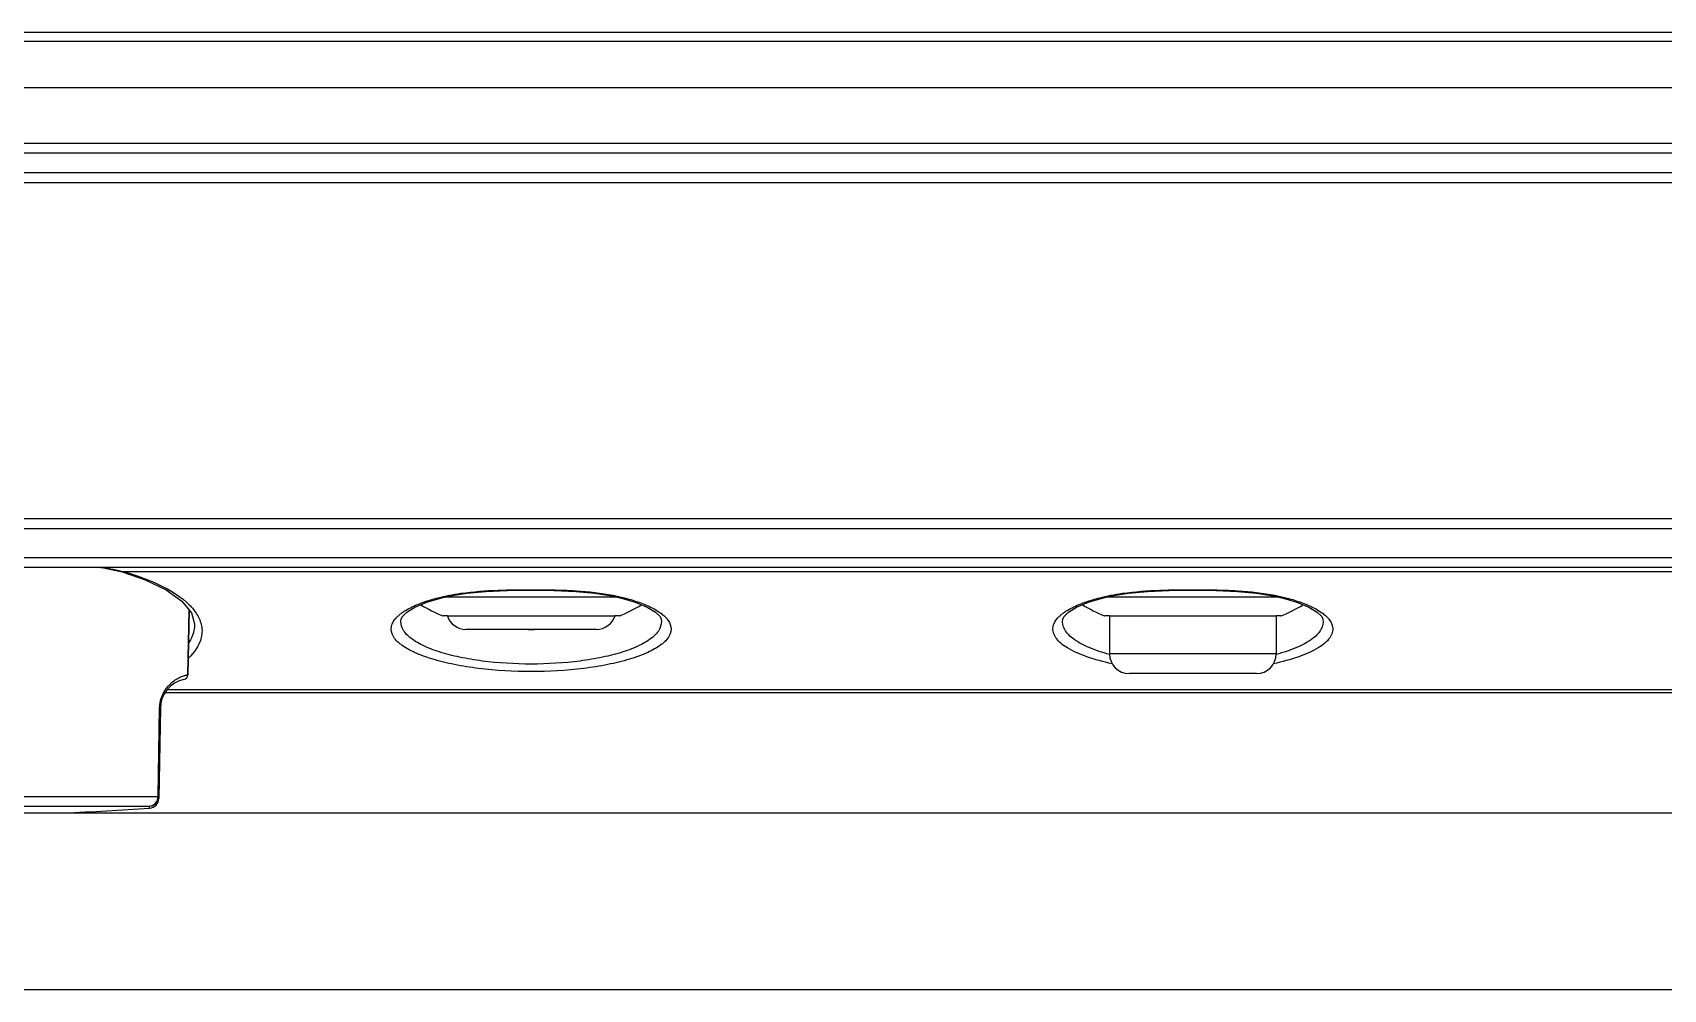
# Model space of a CAD drawing. Header units: millimetres. Extents: x 406 to 4339, y 342 to 2993.
# Drawn here: x 2930.1 to 3096.5, y 341.8 to 439.3 of the extents above; entities that cross this region are included whole.
import ezdxf

# ---------------------------------------------------------------- set-up
doc = ezdxf.new("R2010")
doc.units = ezdxf.units.MM
doc.header["$LTSCALE"] = 256.666667
doc.layers.get('0').update_dxf_attribs({"linetype": 'CONTINUOUS'})
doc.layers.add('ASSI', color=7, linetype='CONTINUOUS')
doc.layers.add('GEOM', color=7, linetype='CONTINUOUS')

msp = doc.modelspace()

# ---------------------------------------------------------------- linework, layer by layer
at = {"color": 9, "linetype": 'Continuous'}
for p, q in [((3294.08, 439.33), (2695.88, 439.33)), ((2748.88, 433.73), (3241.07, 433.73)), ((3229.46, 427.03), (2760.49, 427.03)), ((3229.46, 425.03), (2760.49, 425.03)), ((2695.98, 388.78), (3293.98, 388.78)), ((3293.98, 385.78), (2695.98, 385.78)), ((3056.98, 375.98), (3039.98, 375.98)), ((2942.92, 361.44), (2943.08, 370.49)), ((2926.93, 361.44), (2942.92, 361.44)), ((2942.92, 361.44), (2942.92, 361.44)), ((2926.93, 360.46), (2942.06, 360.46)), ((2942.06, 360.26), (2942.06, 360.46))]:
    msp.add_line(p, q, dxfattribs=at)
at = {"color": 7, "linetype": 'Continuous'}
for p, q in [((3293.98, 438.43), (2695.88, 438.43)), ((3229.46, 428.03), (2760.49, 428.03)), ((3229.46, 424.03), (2760.49, 424.03)), ((2696.98, 389.78), (3292.98, 389.78)), ((3292.98, 384.78), (2696.98, 384.78)), ((2989.79, 381.78), (2972.16, 381.78)), ((3039.98, 381.78), (3039.66, 381.78)), ((3056.98, 381.78), (3039.98, 381.78)), ((3057.29, 381.78), (3056.98, 381.78)), ((2945.96, 373.86), (2946.08, 380.48)), ((2971.98, 379.86), (2972, 379.86)), ((2989.95, 379.86), (2989.98, 379.86)), ((3039.48, 379.86), (3039.5, 379.86)), ((3039.98, 379.87), (3039.98, 375.98)), ((3056.98, 379.87), (3056.98, 375.98)), ((3057.45, 379.86), (3057.48, 379.86)), ((2987.63, 378.48), (2974.33, 378.48)), ((3054.98, 373.98), (3041.98, 373.98)), ((2943.63, 372.06), (3181.41, 372.06)), ((2943.15, 370.49), (2942.99, 361.24)), ((2942.99, 361.43), (2942.99, 361.44))]:
    msp.add_line(p, q, dxfattribs=at)
for centre, radius, start, end in [((2979.78, 398.27), 20, 239.7893, 247.0218), ((2982.17, 398.27), 20, 292.9782, 300.2109), ((3047.28, 398.27), 20, 239.7893, 247.0218), ((3049.67, 398.27), 20, 292.9782, 300.2109), ((2972.98, 325.99), 53.88, 90.5814, 91.0378), ((2974.33, 380.48), 2, 197.8768, 270), ((2987.63, 380.48), 2, 270, 342.1233), ((2988.8, 314.23), 65.65, 89.0031, 89.3778), ((3040.5, 324.75), 55.12, 90.5507, 91.0368), ((3056.28, 312.77), 67.1, 89.0066, 89.4059), ((3041.98, 375.98), 2, 180, 270), ((3054.98, 375.98), 2, 270, 360), ((2946.15, 370.43), 3, 101.3871, 179), ((2945.46, 373.87), 0.5, 281.3987, 359), ((2941.99, 361.26), 1, 273.9151, 359), ((2941.99, 361.46), 1.01, 330.4253, 344.4088), ((2941.99, 361.46), 1, 344.4441, 347.347), ((2941.99, 361.46), 1.01, 347.3459, 358.3264), ((2918.16, 709.44), 350, 272.4795, 273.9151), ((2941.99, 361.47), 1.01, 274.1097, 287.9822), ((2941.99, 361.46), 1.01, 288.0541, 302.1654), ((2941.98, 361.47), 1.01, 302.2057, 316.2674), ((2941.98, 361.47), 1.01, 316.3246, 330.3801)]:
    msp.add_arc(centre, radius, start, end, dxfattribs=at)
for points, knots in [([(2972.43, 379.87), (2973.64, 379.88), (2976.49, 379.87), (2980.98, 379.86), (2985.46, 379.87), (2988.31, 379.88), (2989.52, 379.87)], [0, 0, 0, 0, 0.212156, 0.499999, 0.787843, 1, 1, 1, 1]), ([(3039.97, 379.87), (3041.18, 379.88), (3044.01, 379.87), (3048.48, 379.86), (3052.94, 379.87), (3055.77, 379.88), (3056.98, 379.87)], [0, 0, 0, 0, 0.213261, 0.499999, 0.786738, 1, 1, 1, 1])]:
    msp.add_open_spline(points, degree=3, knots=knots, dxfattribs=at)
at = {"color": 9, "linetype": 'Continuous'}
for points, knots in [([(2943.08, 370.49), (2943.09, 370.95), (2943.28, 371.78), (2943.88, 372.69), (2944.48, 373.23), (2945, 373.54), (2945.36, 373.69), (2945.59, 373.77), (2945.72, 373.8), (2945.82, 373.83), (2945.89, 373.84), (2945.92, 373.85), (2945.94, 373.86), (2945.95, 373.85), (2945.96, 373.86), (2945.96, 373.86)], [0, 0, 0, 0, 0.293069, 0.513362, 0.675747, 0.797647, 0.887852, 0.922495, 0.950572, 0.972265, 0.987694, 0.993082, 0.996926, 0.999232, 1, 1, 1, 1]), ([(2943.08, 370.49), (2943.09, 370.49), (2943.11, 370.49), (2943.13, 370.49), (2943.14, 370.49), (2943.15, 370.49), (2943.15, 370.49)], [0, 0, 0, 0, 0.431295, 0.745247, 0.935872, 1, 1, 1, 1]), ([(2942.06, 360.46), (2942.29, 360.48), (2942.75, 360.72), (2942.92, 361.2), (2942.92, 361.44)], [0, 0, 0, 0, 0.486127, 1, 1, 1, 1]), ([(2942.92, 361.44), (2942.93, 361.44), (2942.95, 361.44), (2942.97, 361.44), (2942.98, 361.44), (2942.99, 361.44), (2942.99, 361.44)], [0, 0, 0, 0, 0.431272, 0.745246, 0.935887, 1, 1, 1, 1]), ([(2942.92, 361.44), (2942.93, 361.44), (2942.95, 361.44), (2942.97, 361.44), (2942.98, 361.43), (2942.99, 361.43), (2942.99, 361.43)], [0, 0, 0, 0, 0.430307, 0.743802, 0.934561, 1, 1, 1, 1])]:
    msp.add_open_spline(points, degree=3, knots=knots, dxfattribs=at)
at = {"layer": 'ASSI', "color": 7, "linetype": 'Continuous'}
for p, q in [((2946.08, 380.48), (2945.96, 373.86)), ((2745.5, 359.78), (3244.45, 359.78)), ((2735.98, 341.78), (3253.98, 341.78))]:
    msp.add_line(p, q, dxfattribs=at)
at = {"layer": 'GEOM', "color": 7, "linetype": 'Continuous'}
for p, q in [((2937.03, 384.78), (2937.34, 384.75)), ((2937.34, 384.75), (2939.25, 384.35)), ((2939.26, 384.35), (2939.25, 384.35)), ((2939.26, 384.35), (2941.61, 383.54)), ((2941.61, 383.54), (2943.76, 382.5)), ((2943.76, 382.5), (2945.35, 381.37)), ((2945.35, 381.37), (2946.34, 380.16)), ((2969.11, 380.74), (2970.34, 381.26)), ((2970.34, 381.26), (2971.74, 381.68)), ((2971.74, 381.68), (2972.73, 381.91)), ((2972.73, 381.91), (2974.41, 382.17)), ((2974.41, 382.17), (2976.35, 382.35)), ((2976.35, 382.35), (2978.55, 382.45)), ((2978.55, 382.45), (2980.93, 382.47)), ((2980.93, 382.47), (2983.31, 382.45)), ((2983.31, 382.45), (2985.52, 382.36)), ((2985.52, 382.36), (2987.48, 382.18)), ((2987.48, 382.18), (2989.17, 381.92)), ((2989.17, 381.92), (2990.21, 381.68)), ((2990.21, 381.68), (2991.58, 381.27)), ((2991.58, 381.27), (2992.82, 380.75)), ((3036.61, 380.74), (3037.84, 381.26)), ((3037.84, 381.26), (3039.24, 381.68)), ((3039.24, 381.68), (3040.23, 381.91)), ((3040.23, 381.91), (3041.91, 382.17)), ((3041.91, 382.17), (3043.85, 382.35)), ((3043.85, 382.35), (3046.05, 382.45)), ((3046.05, 382.45), (3048.43, 382.47)), ((3048.43, 382.47), (3050.81, 382.45)), ((3050.81, 382.45), (3053.02, 382.36)), ((3053.02, 382.36), (3054.98, 382.18)), ((3054.98, 382.18), (3056.67, 381.92)), ((3056.67, 381.92), (3057.71, 381.68)), ((3057.71, 381.68), (3059.08, 381.27)), ((3059.08, 381.27), (3060.32, 380.75)), ((2946.34, 380.16), (2946.65, 379.05)), ((2967.7, 379.52), (2967.82, 379.77)), ((2967.7, 379.52), (2967.7, 379.52)), ((2967.82, 379.77), (2968.29, 380.23)), ((2968.29, 380.23), (2969.11, 380.74)), ((2992.82, 380.75), (2993.65, 380.24)), ((2993.65, 380.24), (2994.13, 379.78)), ((2994.13, 379.78), (2994.25, 379.52)), ((2994.25, 379.52), (2994.25, 379.52)), ((3035.2, 379.52), (3035.32, 379.77)), ((3035.2, 379.52), (3035.2, 379.52)), ((3035.32, 379.77), (3035.79, 380.23)), ((3035.79, 380.23), (3036.61, 380.74)), ((3060.32, 380.75), (3061.15, 380.24)), ((3061.15, 380.24), (3061.63, 379.78)), ((3061.63, 379.78), (3061.75, 379.52)), ((3061.75, 379.52), (3061.75, 379.52)), ((2980.63, 378.48), (2981.33, 378.48))]:
    msp.add_line(p, q, dxfattribs=at)
at = {"layer": 'GEOM', "color": 9, "linetype": 'Continuous'}
for p, q in [((2939.47, 384.36), (2939.26, 384.35)), ((3253.98, 384.36), (2939.47, 384.36)), ((2943.85, 372.36), (3182.17, 372.36))]:
    msp.add_line(p, q, dxfattribs=at)
for centre, radius, start, end in [((2970.51, 376.38), 4.66, 125.6744, 128.1451), ((2991.32, 376.22), 4.86, 53.2972, 54.4898), ((3038.01, 376.38), 4.66, 125.6722, 128.1382), ((3058.82, 376.22), 4.86, 53.2966, 54.49)]:
    msp.add_arc(centre, radius, start, end, dxfattribs=at)
at = {"layer": 'GEOM', "color": 7, "linetype": 'Continuous'}
msp.add_open_spline([(2937.26, 384.79), (2938.01, 384.69), (2938.75, 384.56), (2939.47, 384.36)], degree=3, dxfattribs=at)
at = {"layer": 'GEOM', "color": 9, "linetype": 'Continuous'}
for points, knots in [([(2939.47, 384.36), (2940.83, 383.96), (2943.18, 383.1), (2945.33, 381.75), (2946.1, 380.99)], [0, 0, 0, 0, 0.568251, 1, 1, 1, 1]), ([(2946.1, 380.99), (2946.21, 380.88), (2946.6, 380.46), (2946.93, 379.97), (2947.11, 379.59)], [0, 0, 0, 0, 0.271351, 1, 1, 1, 1]), ([(2967.79, 380.17), (2967.91, 380.26), (2968.47, 380.62), (2969.07, 380.9), (2969.55, 381.09)], [0, 0, 0, 0, 0.223431, 1, 1, 1, 1]), ([(2969.55, 381.09), (2969.7, 381.15), (2970.33, 381.38), (2970.99, 381.58), (2971.49, 381.71)], [0, 0, 0, 0, 0.23539, 1, 1, 1, 1]), ([(2972.62, 381.96), (2973.01, 382.04), (2974.66, 382.31), (2976.34, 382.43), (2977.61, 382.48)], [0, 0, 0, 0, 0.238555, 1, 1, 1, 1]), ([(2984.3, 382.48), (2984.73, 382.46), (2986.42, 382.38), (2988.11, 382.2), (2989.34, 381.96)], [0, 0, 0, 0, 0.258624, 1, 1, 1, 1]), ([(2990.46, 381.71), (2990.64, 381.67), (2991.29, 381.48), (2991.94, 381.27), (2992.4, 381.09)], [0, 0, 0, 0, 0.263995, 1, 1, 1, 1]), ([(2992.4, 381.09), (2992.57, 381.02), (2993.17, 380.77), (2993.76, 380.46), (2994.14, 380.18)], [0, 0, 0, 0, 0.276135, 1, 1, 1, 1]), ([(3035.29, 380.17), (3035.41, 380.26), (3035.97, 380.62), (3036.57, 380.9), (3037.05, 381.09)], [0, 0, 0, 0, 0.223438, 1, 1, 1, 1]), ([(3037.05, 381.09), (3037.2, 381.15), (3037.83, 381.38), (3038.49, 381.58), (3038.99, 381.71)], [0, 0, 0, 0, 0.235386, 1, 1, 1, 1]), ([(3040.12, 381.96), (3040.51, 382.04), (3042.16, 382.31), (3043.84, 382.43), (3045.11, 382.48)], [0, 0, 0, 0, 0.238555, 1, 1, 1, 1]), ([(3051.8, 382.48), (3052.23, 382.46), (3053.92, 382.38), (3055.61, 382.2), (3056.84, 381.96)], [0, 0, 0, 0, 0.258624, 1, 1, 1, 1]), ([(3057.96, 381.71), (3058.14, 381.67), (3058.79, 381.48), (3059.44, 381.27), (3059.9, 381.09)], [0, 0, 0, 0, 0.263996, 1, 1, 1, 1]), ([(3059.9, 381.09), (3060.07, 381.02), (3060.67, 380.77), (3061.26, 380.46), (3061.64, 380.18)], [0, 0, 0, 0, 0.276133, 1, 1, 1, 1]), ([(2966.72, 378.75), (2966.73, 378.85), (2966.85, 379.25), (2967.13, 379.6), (2967.37, 379.82)], [0, 0, 0, 0, 0.22415, 1, 1, 1, 1]), ([(2994.25, 379.52), (2994.3, 379.2), (2994.16, 378.45), (2993.29, 377.54), (2991.98, 376.77), (2990.26, 376.12), (2988.21, 375.6), (2985.09, 375.09), (2980.98, 374.85), (2976.86, 375.09), (2973.74, 375.6), (2971.69, 376.12), (2969.97, 376.77), (2968.66, 377.54), (2967.79, 378.45), (2967.65, 379.2), (2967.7, 379.52)], [0, 0, 0, 0, 0.032063, 0.07121, 0.121879, 0.183798, 0.254981, 0.333, 0.499999, 0.666998, 0.745018, 0.8162, 0.878119, 0.928789, 0.967937, 1, 1, 1, 1]), ([(2994.58, 379.83), (2994.67, 379.74), (2994.96, 379.44), (2995.18, 379.05), (2995.23, 378.75)], [0, 0, 0, 0, 0.284111, 1, 1, 1, 1]), ([(3034.22, 378.75), (3034.23, 378.85), (3034.35, 379.25), (3034.63, 379.6), (3034.87, 379.82)], [0, 0, 0, 0, 0.224152, 1, 1, 1, 1]), ([(3039.96, 375.93), (3039.26, 376.12), (3037.99, 376.53), (3036.42, 377.34), (3035.35, 378.31), (3035.14, 379.17), (3035.2, 379.52)], [0, 0, 0, 0, 0.34101, 0.620445, 0.832673, 1, 1, 1, 1]), ([(3061.75, 379.52), (3061.81, 379.17), (3061.6, 378.31), (3060.53, 377.34), (3058.96, 376.53), (3057.7, 376.12), (3057, 375.93)], [0, 0, 0, 0, 0.167335, 0.379562, 0.658993, 1, 1, 1, 1]), ([(3062.08, 379.83), (3062.17, 379.74), (3062.46, 379.44), (3062.68, 379.05), (3062.73, 378.75)], [0, 0, 0, 0, 0.28411, 1, 1, 1, 1]), ([(2947.4, 378.36), (2947.4, 378.12), (2947.28, 377.05), (2946.6, 376.11), (2946.01, 375.54)], [0, 0, 0, 0, 0.225524, 1, 1, 1, 1]), ([(2946.65, 379.05), (2946.65, 378.88), (2946.61, 378.19), (2946.31, 377.53), (2946.02, 377.09)], [0, 0, 0, 0, 0.238358, 1, 1, 1, 1]), ([(2995.23, 378.75), (2995.29, 378.44), (2995.11, 377.68), (2994.17, 376.8), (2992.77, 376.03), (2990.93, 375.38), (2988.74, 374.85), (2985.39, 374.32), (2980.98, 374.08), (2976.56, 374.32), (2973.21, 374.85), (2971.02, 375.38), (2969.18, 376.03), (2967.78, 376.8), (2966.84, 377.68), (2966.66, 378.44), (2966.72, 378.75)], [0, 0, 0, 0, 0.02981, 0.067766, 0.118123, 0.180282, 0.252061, 0.330922, 0.499999, 0.669076, 0.747937, 0.819716, 0.881876, 0.932233, 0.97019, 1, 1, 1, 1]), ([(3040.22, 374.98), (3039.36, 375.17), (3037.8, 375.58), (3035.84, 376.43), (3034.48, 377.41), (3034.15, 378.37), (3034.22, 378.75)], [0, 0, 0, 0, 0.350505, 0.636798, 0.847237, 1, 1, 1, 1]), ([(3062.73, 378.75), (3062.8, 378.37), (3062.47, 377.41), (3061.11, 376.43), (3059.15, 375.58), (3057.59, 375.17), (3056.73, 374.98)], [0, 0, 0, 0, 0.152763, 0.363204, 0.649488, 1, 1, 1, 1])]:
    msp.add_open_spline(points, degree=3, knots=knots, dxfattribs=at)
for points in [[(2971.49, 381.71), (2971.86, 381.81), (2972.24, 381.89), (2972.62, 381.96)], [(2971.49, 381.71), (2971.57, 381.68), (2971.66, 381.66), (2971.74, 381.68)], [(2977.61, 382.48), (2978.73, 382.52), (2979.86, 382.53), (2980.98, 382.53)], [(2980.98, 382.53), (2982.09, 382.53), (2983.19, 382.52), (2984.3, 382.48)], [(2989.34, 381.96), (2989.72, 381.89), (2990.09, 381.81), (2990.46, 381.71)], [(2990.46, 381.71), (2990.38, 381.68), (2990.29, 381.66), (2990.21, 381.68)], [(3038.99, 381.71), (3039.36, 381.81), (3039.74, 381.89), (3040.12, 381.96)], [(3038.99, 381.71), (3039.07, 381.68), (3039.16, 381.66), (3039.24, 381.68)], [(3045.11, 382.48), (3046.23, 382.52), (3047.36, 382.53), (3048.48, 382.53)], [(3048.48, 382.53), (3049.59, 382.53), (3050.69, 382.52), (3051.8, 382.48)], [(3056.84, 381.96), (3057.22, 381.89), (3057.59, 381.81), (3057.96, 381.71)], [(3057.96, 381.71), (3057.88, 381.68), (3057.79, 381.66), (3057.71, 381.68)], [(2947.11, 379.59), (2947.28, 379.2), (2947.39, 378.78), (2947.4, 378.36)], [(2967.37, 379.82), (2967.45, 379.9), (2967.54, 379.98), (2967.63, 380.05)], [(2994.23, 380.12), (2994.35, 380.03), (2994.47, 379.93), (2994.58, 379.83)], [(3034.87, 379.82), (3034.95, 379.9), (3035.04, 379.98), (3035.13, 380.05)], [(3061.73, 380.12), (3061.85, 380.03), (3061.97, 379.93), (3062.08, 379.83)]]:
    msp.add_open_spline(points, degree=3, dxfattribs=at)

doc.saveas('drawing.dxf')
